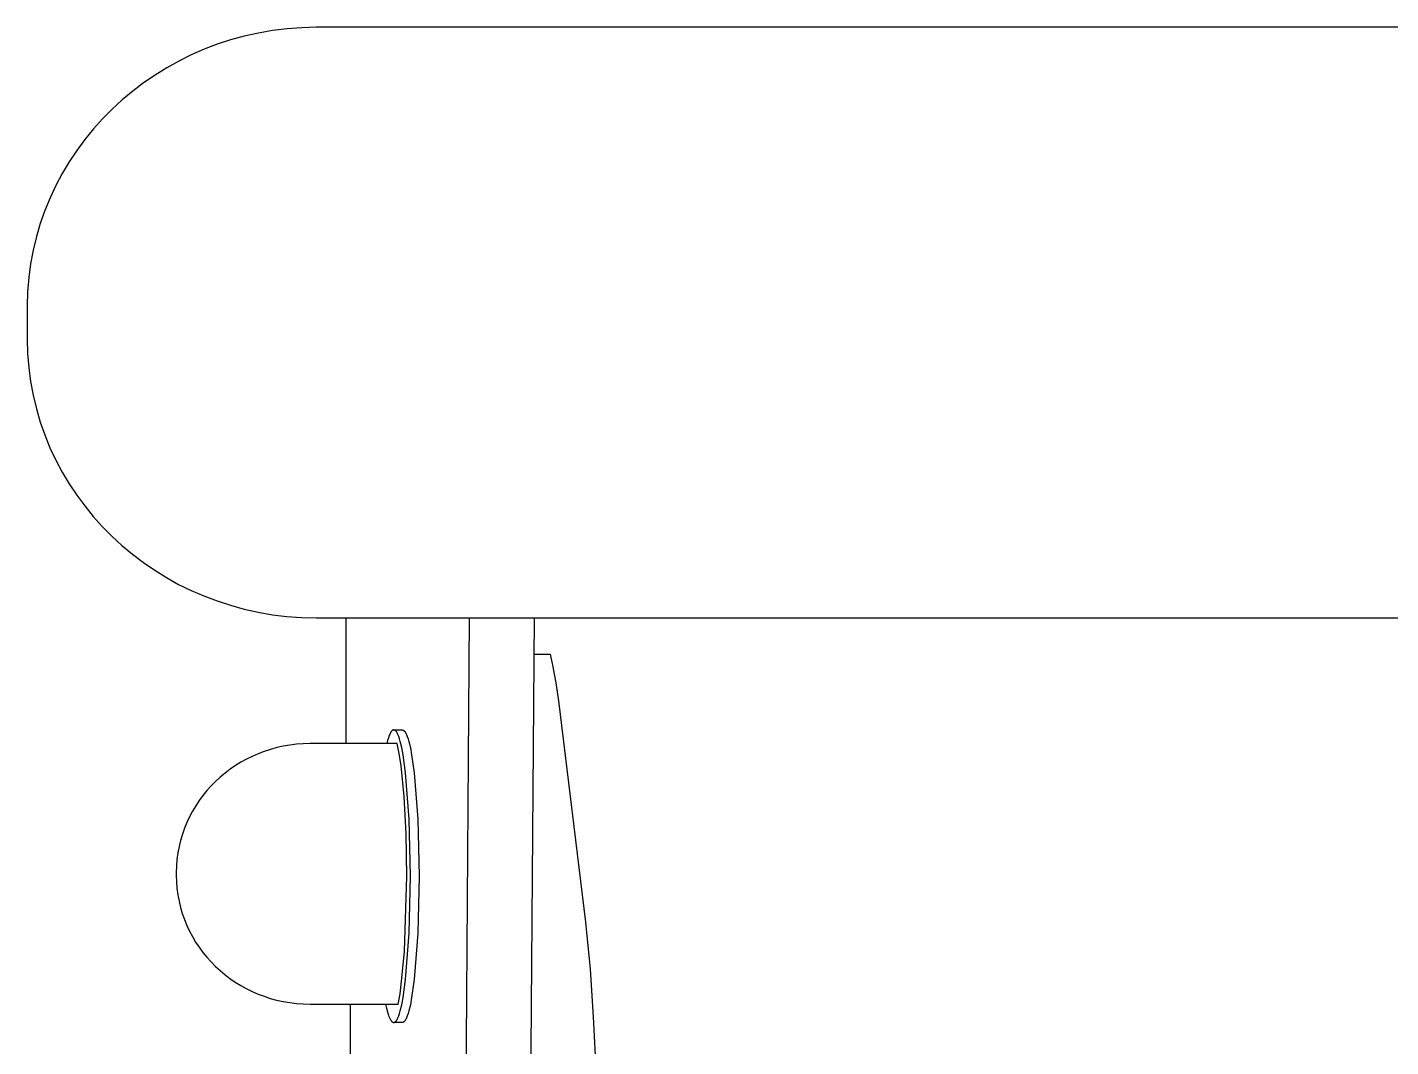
# Model space of a CAD drawing. Header units: millimetres. Extents: x -2168 to 1806, y -1792 to 1649.
# Drawn here: x -1175.8 to -1050.3, y 340.5 to 434.2 of the extents above; entities that cross this region are included whole.
import ezdxf

# ---------------------------------------------------------------- set-up
doc = ezdxf.new("R2010")
doc.units = ezdxf.units.MM
doc.layers.add('DIKOM_ОБЪЕКТ', color=7, linetype='Continuous')

msp = doc.modelspace()

# ---------------------------------------------------------------- linework, layer by layer
at = {"layer": 'DIKOM_ОБЪЕКТ'}
for points in [[(-977.58, 434.25, -64.43), (-1148.87, 434.25, -64.43), (-1149.14, 434.25, -64.43), (-1150.5, 434.21, -64.43), (-1151.85, 434.11, -64.43), (-1153.18, 433.95, -64.43), (-1154.49, 433.72, -64.43), (-1155.78, 433.44, -64.43), (-1157.04, 433.09, -64.43), (-1158.27, 432.69, -64.43), (-1159.48, 432.22, -64.43), (-1160.66, 431.71, -64.43), (-1161.81, 431.14, -64.43), (-1162.92, 430.52, -64.43), (-1164, 429.85, -64.43), (-1165.05, 429.14, -64.43), (-1166.05, 428.38, -64.43), (-1167.02, 427.57, -64.43), (-1167.94, 426.72, -64.43), (-1168.83, 425.83, -64.43), (-1169.66, 424.9, -64.43), (-1170.46, 423.93, -64.43), (-1171.2, 422.92, -64.43), (-1171.89, 421.88, -64.43), (-1172.53, 420.81, -64.43), (-1173.12, 419.7, -64.43), (-1173.66, 418.57, -64.43), (-1174.14, 417.4, -64.43), (-1174.56, 416.21, -64.43), (-1174.92, 415, -64.43), (-1175.21, 413.76, -64.43), (-1175.45, 412.5, -64.43), (-1175.62, 411.22, -64.43), (-1175.72, 409.92, -64.43), (-1175.76, 408.6, -64.43), (-1175.76, 405.57, -64.43), (-1175.72, 404.25, -64.43), (-1175.62, 402.95, -64.43), (-1175.45, 401.66, -64.43), (-1175.22, 400.4, -64.43), (-1174.92, 399.16, -64.43), (-1174.56, 397.94, -64.43), (-1174.14, 396.75, -64.43), (-1173.67, 395.58, -64.43), (-1173.13, 394.44, -64.43), (-1172.55, 393.34, -64.43), (-1171.91, 392.26, -64.43), (-1171.21, 391.22, -64.43), (-1170.47, 390.22, -64.43), (-1169.68, 389.25, -64.43), (-1168.85, 388.32, -64.43), (-1167.96, 387.43, -64.43), (-1167.04, 386.58, -64.43), (-1166.08, 385.77, -64.43), (-1165.07, 385.01, -64.43), (-1164.03, 384.3, -64.43), (-1162.95, 383.63, -64.43), (-1161.83, 383.01, -64.43), (-1160.68, 382.45, -64.43), (-1159.5, 381.94, -64.43), (-1158.29, 381.48, -64.43), (-1157.06, 381.08, -64.43), (-1155.79, 380.73, -64.43), (-1154.51, 380.45, -64.43), (-1153.19, 380.22, -64.43), (-1151.86, 380.06, -64.43), (-1150.51, 379.96, -64.43), (-1149.14, 379.93, -64.43), (-1148.87, 379.93, -64.43), (-977.58, 379.93, -64.43)], [(-1146.44, 379.93, -64.43), (-1146.44, 368.37, -64.43), (-1149.73, 368.37, -64.43), (-1150.36, 368.35, -64.43), (-1150.98, 368.31, -64.43), (-1151.6, 368.23, -64.43), (-1152.2, 368.13, -64.43), (-1152.8, 367.99, -64.43), (-1153.38, 367.83, -64.43), (-1153.95, 367.64, -64.43), (-1154.51, 367.43, -64.43), (-1155.06, 367.19, -64.43), (-1155.59, 366.93, -64.43), (-1156.1, 366.65, -64.43), (-1156.6, 366.34, -64.43), (-1157.09, 366.01, -64.43), (-1157.55, 365.65, -64.43), (-1158, 365.28, -64.43), (-1158.43, 364.89, -64.43), (-1158.83, 364.47, -64.43), (-1159.22, 364.04, -64.43), (-1159.59, 363.59, -64.43), (-1159.93, 363.13, -64.43), (-1160.25, 362.65, -64.43), (-1160.55, 362.15, -64.43), (-1160.82, 361.64, -64.43), (-1161.07, 361.11, -64.43), (-1161.29, 360.58, -64.43), (-1161.48, 360.03, -64.43), (-1161.65, 359.46, -64.43), (-1161.79, 358.89, -64.43), (-1161.9, 358.31, -64.43), (-1161.98, 357.71, -64.43), (-1162.02, 357.11, -64.43), (-1162.04, 356.5, -64.43), (-1162.04, 356.26, -64.43), (-1162.02, 355.65, -64.43), (-1161.98, 355.05, -64.43), (-1161.9, 354.46, -64.43), (-1161.79, 353.87, -64.43), (-1161.65, 353.3, -64.43), (-1161.49, 352.73, -64.43), (-1161.29, 352.18, -64.43), (-1161.07, 351.64, -64.43), (-1160.83, 351.12, -64.43), (-1160.56, 350.61, -64.43), (-1160.26, 350.11, -64.43), (-1159.94, 349.63, -64.43), (-1159.6, 349.16, -64.43), (-1159.23, 348.72, -64.43), (-1158.84, 348.28, -64.43), (-1158.44, 347.87, -64.43), (-1158.01, 347.48, -64.43), (-1157.56, 347.11, -64.43), (-1157.1, 346.76, -64.43), (-1156.61, 346.43, -64.43), (-1156.11, 346.12, -64.43), (-1155.6, 345.83, -64.43), (-1155.07, 345.57, -64.43), (-1154.52, 345.33, -64.43), (-1153.96, 345.12, -64.43), (-1153.39, 344.93, -64.43), (-1152.81, 344.77, -64.43), (-1152.21, 344.64, -64.43), (-1151.6, 344.54, -64.43), (-1150.99, 344.46, -64.43), (-1150.36, 344.42, -64.43), (-1149.73, 344.4, -64.43), (-1146.04, 344.4, -64.43), (-1145.98, 312.07, -64.43)], [(-1135.1, 379.93, -64.43), (-1135.91, 262.94, -64.43), (-1136.06, 258.11, -64.43), (-1136.45, 253.3, -64.43), (-1137.49, 243.44, -64.43), (-1139.93, 222.94, -64.43), (-1140.41, 221.17, -64.43)], [(-1129.11, 379.93, -64.43), (-1129.99, 264.76, -64.43)], [(-1129.13, 376.59, -64.43), (-1127.62, 376.59, -64.43), (-1127.41, 375.58, -64.43), (-1127.1, 373.94, -64.43), (-1126.86, 372.3, -64.43), (-1124.39, 351.95, -64.43), (-1123.94, 347.6, -64.43), (-1123.66, 343.24, -64.43), (-1123.32, 336.12, -64.43), (-1123.12, 327.38, -64.43), (-1123.12, 267.48, -64.43), (-1123.36, 257.83, -64.43), (-1124.15, 242.24, -64.43), (-1124.99, 221.35, -64.43), (-1124.99, -347.48, -64.43)], [(-1142.78, 344.4, -64.43), (-1142.69, 344.02, -64.43), (-1142.6, 343.68, -64.43), (-1142.51, 343.39, -64.43), (-1142.47, 343.27, -64.43), (-1142.42, 343.15, -64.43), (-1142.4, 343.1, -64.43), (-1142.37, 343.05, -64.43), (-1142.35, 343.01, -64.43), (-1142.32, 342.96, -64.43), (-1142.3, 342.92, -64.43), (-1142.28, 342.89, -64.43), (-1142.25, 342.86, -64.43), (-1142.23, 342.83, -64.43), (-1142.22, 342.81, -64.43), (-1142.2, 342.8, -64.43), (-1142.2, 342.79, -64.43), (-1142.19, 342.79, -64.43), (-1142.18, 342.78, -64.43), (-1142.15, 342.76, -64.43), (-1142.14, 342.75, -64.43), (-1142.13, 342.75, -64.43), (-1142.13, 342.75, -64.43), (-1142.13, 342.75, -64.43), (-1142.13, 342.75, -64.43), (-1142.13, 342.75, -64.43), (-1142.13, 342.75, -64.43), (-1142.13, 342.75, -64.43), (-1142.13, 342.74, -64.43), (-1142.13, 342.74, -64.43), (-1142.13, 342.74, -64.43), (-1142.13, 342.74, -64.43), (-1142.13, 342.74, -64.43), (-1142.13, 342.74, -64.43), (-1142.13, 342.74, -64.43), (-1142.13, 342.74, -64.43), (-1142.13, 342.74, -64.43), (-1142.13, 342.74, -64.43), (-1142.12, 342.74, -64.43), (-1142.11, 342.73, -64.43), (-1142.1, 342.73, -64.43), (-1142.09, 342.73, -64.43), (-1142.08, 342.72, -64.43), (-1142.07, 342.72, -64.43), (-1142.07, 342.72, -64.43), (-1142.06, 342.72, -64.43), (-1142.06, 342.72, -64.43), (-1142.06, 342.72, -64.43), (-1142.06, 342.72, -64.43), (-1142.06, 342.72, -64.43), (-1142.06, 342.72, -64.43), (-1142.06, 342.72, -64.43), (-1142.06, 342.72, -64.43), (-1142.06, 342.72, -64.43), (-1142.06, 342.72, -64.43), (-1142.06, 342.72, -64.43), (-1142.06, 342.72, -64.43), (-1142.06, 342.72, -64.43), (-1142.06, 342.72, -64.43), (-1142.06, 342.72, -64.43), (-1142.06, 342.72, -64.43), (-1142.06, 342.72, -64.43), (-1142.06, 342.72, -64.43), (-1142.06, 342.72, -64.43), (-1142.06, 342.72, -64.43), (-1142.06, 342.72, -64.43), (-1142.06, 342.72, -64.43), (-1142.06, 342.72, -64.43), (-1142.06, 342.72, -64.43), (-1142.06, 342.72, -64.43), (-1142.05, 342.72, -64.43), (-1142.05, 342.72, -64.43), (-1142.05, 342.72, -64.43), (-1142.05, 342.72, -64.43), (-1142.05, 342.72, -64.43), (-1142.05, 342.72, -64.43), (-1142.05, 342.71, -64.43), (-1142.05, 342.71, -64.43), (-1142.05, 342.71, -64.43), (-1142.04, 342.71, -64.43), (-1142.04, 342.71, -64.43), (-1142.04, 342.71, -64.43), (-1142.04, 342.71, -64.43), (-1142.04, 342.71, -64.43), (-1142.04, 342.71, -64.43), (-1142.04, 342.71, -64.43), (-1142.04, 342.71, -64.43), (-1142.04, 342.71, -64.43), (-1142.04, 342.71, -64.43), (-1142.04, 342.71, -64.43), (-1142.04, 342.71, -64.43), (-1142.04, 342.71, -64.43), (-1142.04, 342.71, -64.43), (-1142.04, 342.71, -64.43), (-1142.04, 342.71, -64.43), (-1142.04, 342.71, -64.43), (-1142.04, 342.71, -64.43), (-1142.04, 342.71, -64.43), (-1142.04, 342.71, -64.43), (-1142.04, 342.71, -64.43), (-1142.03, 342.71, -64.43), (-1142.03, 342.71, -64.43), (-1142.03, 342.71, -64.43), (-1142.03, 342.71, -64.43), (-1142.03, 342.71, -64.43), (-1142.03, 342.71, -64.43), (-1142.03, 342.71, -64.43), (-1142.03, 342.71, -64.43), (-1142.03, 342.71, -64.43), (-1142.03, 342.71, -64.43), (-1142.03, 342.71, -64.43), (-1142.03, 342.71, -64.43), (-1142.03, 342.71, -64.43), (-1142.03, 342.71, -64.43), (-1142.03, 342.71, -64.43), (-1142.03, 342.71, -64.43), (-1142.03, 342.71, -64.43), (-1142.03, 342.71, -64.43), (-1142.02, 342.71, -64.43), (-1142.02, 342.71, -64.43), (-1142.02, 342.71, -64.43), (-1142.02, 342.71, -64.43), (-1142.02, 342.71, -64.43), (-1142.02, 342.71, -64.43), (-1142.02, 342.71, -64.43), (-1142.02, 342.71, -64.43), (-1142.01, 342.71, -64.43), (-1142.01, 342.71, -64.43), (-1142.01, 342.71, -64.43), (-1142.01, 342.71, -64.43), (-1142.01, 342.71, -64.43), (-1142.01, 342.71, -64.43), (-1142.01, 342.72, -64.43), (-1142, 342.72, -64.43), (-1142, 342.72, -64.43), (-1142, 342.72, -64.43), (-1142, 342.72, -64.43), (-1142, 342.72, -64.43), (-1142, 342.72, -64.43), (-1142, 342.72, -64.43), (-1142, 342.72, -64.43), (-1141.99, 342.72, -64.43), (-1141.99, 342.72, -64.43), (-1141.99, 342.72, -64.43), (-1141.99, 342.72, -64.43), (-1141.99, 342.72, -64.43), (-1141.99, 342.72, -64.43), (-1141.99, 342.72, -64.43), (-1141.99, 342.72, -64.43), (-1141.98, 342.72, -64.43), (-1141.98, 342.72, -64.43), (-1141.98, 342.72, -64.43), (-1141.98, 342.72, -64.43), (-1141.98, 342.72, -64.43), (-1141.98, 342.72, -64.43), (-1141.97, 342.72, -64.43), (-1141.97, 342.72, -64.43), (-1141.97, 342.72, -64.43), (-1141.97, 342.72, -64.43), (-1141.97, 342.72, -64.43), (-1141.96, 342.73, -64.43), (-1141.95, 342.73, -64.43), (-1141.95, 342.73, -64.43), (-1141.94, 342.73, -64.43), (-1141.94, 342.73, -64.43), (-1141.94, 342.74, -64.43), (-1141.94, 342.74, -64.43), (-1141.94, 342.74, -64.43), (-1141.93, 342.74, -64.43), (-1141.92, 342.75, -64.43), (-1141.91, 342.75, -64.43), (-1141.9, 342.76, -64.43), (-1141.89, 342.77, -64.43), (-1141.88, 342.78, -64.43), (-1141.87, 342.78, -64.43), (-1141.87, 342.78, -64.43), (-1141.87, 342.79, -64.43), (-1141.87, 342.79, -64.43), (-1141.86, 342.79, -64.43), (-1141.86, 342.79, -64.43), (-1141.86, 342.79, -64.43), (-1141.86, 342.79, -64.43), (-1141.86, 342.79, -64.43), (-1141.86, 342.79, -64.43), (-1141.86, 342.8, -64.43), (-1141.86, 342.8, -64.43), (-1141.86, 342.8, -64.43), (-1141.85, 342.8, -64.43), (-1141.84, 342.81, -64.43), (-1141.84, 342.81, -64.43), (-1141.84, 342.81, -64.43), (-1141.84, 342.82, -64.43), (-1141.84, 342.82, -64.43), (-1141.83, 342.82, -64.43), (-1141.83, 342.82, -64.43), (-1141.83, 342.82, -64.43), (-1141.83, 342.82, -64.43), (-1141.81, 342.85, -64.43), (-1141.79, 342.87, -64.43), (-1141.77, 342.9, -64.43), (-1141.75, 342.92, -64.43), (-1141.72, 342.99, -64.43), (-1141.68, 343.06, -64.43), (-1141.64, 343.14, -64.43), (-1141.57, 343.32, -64.43), (-1141.5, 343.53, -64.43), (-1141.43, 343.77, -64.43), (-1141.29, 344.34, -64.43), (-1141.16, 345.01, -64.43), (-1140.94, 346.66, -64.43), (-1140.6, 350.93, -64.43), (-1140.48, 356.17, -64.43), (-1140.6, 361.4, -64.43), (-1140.94, 365.67, -64.43), (-1141.16, 367.32, -64.43), (-1141.29, 367.99, -64.43), (-1141.43, 368.56, -64.43), (-1141.5, 368.8, -64.43), (-1141.57, 369.01, -64.43), (-1141.64, 369.19, -64.43), (-1141.68, 369.27, -64.43), (-1141.72, 369.34, -64.43), (-1141.75, 369.41, -64.43), (-1141.77, 369.43, -64.43), (-1141.79, 369.46, -64.43), (-1141.81, 369.49, -64.43), (-1141.83, 369.51, -64.43), (-1141.84, 369.52, -64.43), (-1141.85, 369.52, -64.43), (-1141.85, 369.53, -64.43), (-1141.87, 369.55, -64.43), (-1141.89, 369.56, -64.43), (-1141.89, 369.56, -64.43), (-1141.89, 369.57, -64.43), (-1141.89, 369.57, -64.43), (-1141.89, 369.57, -64.43), (-1141.9, 369.57, -64.43), (-1141.9, 369.57, -64.43), (-1141.9, 369.57, -64.43), (-1141.9, 369.57, -64.43), (-1141.9, 369.57, -64.43), (-1141.9, 369.57, -64.43), (-1141.91, 369.58, -64.43), (-1141.91, 369.58, -64.43), (-1141.91, 369.58, -64.43), (-1141.92, 369.58, -64.43), (-1141.92, 369.58, -64.43), (-1141.92, 369.59, -64.43), (-1141.92, 369.59, -64.43), (-1141.92, 369.59, -64.43), (-1141.93, 369.59, -64.43), (-1141.93, 369.59, -64.43), (-1141.93, 369.59, -64.43), (-1141.93, 369.59, -64.43), (-1141.93, 369.59, -64.43), (-1141.93, 369.59, -64.43), (-1141.93, 369.59, -64.43), (-1141.93, 369.59, -64.43), (-1141.94, 369.59, -64.43), (-1141.94, 369.59, -64.43), (-1141.94, 369.59, -64.43), (-1141.94, 369.59, -64.43), (-1141.94, 369.6, -64.43), (-1141.94, 369.6, -64.43), (-1141.94, 369.6, -64.43), (-1141.94, 369.6, -64.43), (-1141.95, 369.6, -64.43), (-1141.95, 369.6, -64.43), (-1141.95, 369.6, -64.43), (-1141.95, 369.6, -64.43), (-1141.95, 369.6, -64.43), (-1141.95, 369.6, -64.43), (-1141.95, 369.6, -64.43), (-1141.96, 369.6, -64.43), (-1141.96, 369.61, -64.43), (-1141.96, 369.61, -64.43), (-1141.97, 369.61, -64.43), (-1141.97, 369.61, -64.43), (-1141.97, 369.61, -64.43), (-1141.97, 369.61, -64.43), (-1141.97, 369.61, -64.43), (-1141.97, 369.61, -64.43), (-1141.97, 369.61, -64.43), (-1141.97, 369.61, -64.43), (-1141.98, 369.61, -64.43), (-1141.98, 369.61, -64.43), (-1141.98, 369.61, -64.43), (-1141.99, 369.61, -64.43), (-1141.99, 369.61, -64.43), (-1141.99, 369.61, -64.43), (-1141.99, 369.61, -64.43), (-1141.99, 369.61, -64.43), (-1142, 369.61, -64.43), (-1142.01, 369.62, -64.43), (-1142.02, 369.62, -64.43), (-1142.03, 369.62, -64.43), (-1142.04, 369.62, -64.43), (-1142.04, 369.62, -64.43), (-1142.04, 369.62, -64.43), (-1142.04, 369.62, -64.43), (-1142.04, 369.62, -64.43), (-1142.04, 369.62, -64.43), (-1142.04, 369.62, -64.43), (-1142.04, 369.62, -64.43), (-1142.05, 369.62, -64.43), (-1142.05, 369.62, -64.43), (-1142.05, 369.62, -64.43), (-1142.05, 369.62, -64.43), (-1142.05, 369.62, -64.43), (-1142.05, 369.62, -64.43), (-1142.05, 369.62, -64.43), (-1142.05, 369.62, -64.43), (-1142.05, 369.62, -64.43), (-1142.05, 369.62, -64.43), (-1142.05, 369.62, -64.43), (-1142.06, 369.61, -64.43), (-1142.06, 369.61, -64.43), (-1142.06, 369.61, -64.43), (-1142.06, 369.61, -64.43), (-1142.06, 369.61, -64.43), (-1142.06, 369.61, -64.43), (-1142.06, 369.61, -64.43), (-1142.06, 369.61, -64.43), (-1142.06, 369.61, -64.43), (-1142.06, 369.61, -64.43), (-1142.06, 369.61, -64.43), (-1142.06, 369.61, -64.43), (-1142.06, 369.61, -64.43), (-1142.06, 369.61, -64.43), (-1142.06, 369.61, -64.43), (-1142.07, 369.61, -64.43), (-1142.07, 369.61, -64.43), (-1142.07, 369.61, -64.43), (-1142.07, 369.61, -64.43), (-1142.07, 369.61, -64.43), (-1142.07, 369.61, -64.43), (-1142.07, 369.61, -64.43), (-1142.07, 369.61, -64.43), (-1142.07, 369.61, -64.43), (-1142.07, 369.61, -64.43), (-1142.07, 369.61, -64.43), (-1142.07, 369.61, -64.43), (-1142.07, 369.61, -64.43), (-1142.07, 369.61, -64.43), (-1142.07, 369.61, -64.43), (-1142.07, 369.61, -64.43), (-1142.07, 369.61, -64.43), (-1142.07, 369.61, -64.43), (-1142.08, 369.61, -64.43), (-1142.08, 369.61, -64.43), (-1142.08, 369.61, -64.43), (-1142.08, 369.61, -64.43), (-1142.08, 369.61, -64.43), (-1142.08, 369.61, -64.43), (-1142.08, 369.61, -64.43), (-1142.08, 369.61, -64.43), (-1142.08, 369.61, -64.43), (-1142.08, 369.61, -64.43), (-1142.08, 369.61, -64.43), (-1142.09, 369.61, -64.43), (-1142.09, 369.61, -64.43), (-1142.09, 369.61, -64.43), (-1142.09, 369.61, -64.43), (-1142.09, 369.61, -64.43), (-1142.09, 369.61, -64.43), (-1142.09, 369.61, -64.43), (-1142.09, 369.61, -64.43), (-1142.09, 369.61, -64.43), (-1142.09, 369.61, -64.43), (-1142.09, 369.61, -64.43), (-1142.09, 369.61, -64.43), (-1142.09, 369.61, -64.43), (-1142.09, 369.61, -64.43), (-1142.09, 369.61, -64.43), (-1142.09, 369.61, -64.43), (-1142.09, 369.61, -64.43), (-1142.09, 369.61, -64.43), (-1142.09, 369.61, -64.43), (-1142.09, 369.61, -64.43), (-1142.09, 369.6, -64.43), (-1142.09, 369.6, -64.43), (-1142.09, 369.6, -64.43), (-1142.09, 369.6, -64.43), (-1142.09, 369.6, -64.43), (-1142.09, 369.6, -64.43), (-1142.09, 369.6, -64.43), (-1142.09, 369.6, -64.43), (-1142.09, 369.6, -64.43), (-1142.09, 369.6, -64.43), (-1142.09, 369.6, -64.43), (-1142.1, 369.6, -64.43), (-1142.1, 369.6, -64.43), (-1142.1, 369.6, -64.43), (-1142.1, 369.6, -64.43), (-1142.1, 369.6, -64.43), (-1142.1, 369.6, -64.43), (-1142.1, 369.6, -64.43), (-1142.1, 369.6, -64.43), (-1142.1, 369.6, -64.43), (-1142.1, 369.6, -64.43), (-1142.1, 369.6, -64.43), (-1142.1, 369.6, -64.43), (-1142.1, 369.6, -64.43), (-1142.1, 369.6, -64.43), (-1142.1, 369.6, -64.43), (-1142.1, 369.6, -64.43), (-1142.1, 369.6, -64.43), (-1142.1, 369.6, -64.43), (-1142.1, 369.6, -64.43), (-1142.1, 369.6, -64.43), (-1142.1, 369.6, -64.43), (-1142.1, 369.6, -64.43), (-1142.1, 369.6, -64.43), (-1142.1, 369.6, -64.43), (-1142.1, 369.6, -64.43), (-1142.1, 369.6, -64.43), (-1142.1, 369.6, -64.43), (-1142.1, 369.6, -64.43), (-1142.1, 369.6, -64.43), (-1142.11, 369.6, -64.43), (-1142.11, 369.6, -64.43), (-1142.11, 369.6, -64.43), (-1142.11, 369.6, -64.43), (-1142.11, 369.6, -64.43), (-1142.11, 369.6, -64.43), (-1142.11, 369.6, -64.43), (-1142.11, 369.6, -64.43), (-1142.11, 369.6, -64.43), (-1142.11, 369.6, -64.43), (-1142.11, 369.6, -64.43), (-1142.11, 369.6, -64.43), (-1142.11, 369.6, -64.43), (-1142.11, 369.6, -64.43), (-1142.11, 369.59, -64.43), (-1142.12, 369.59, -64.43), (-1142.12, 369.59, -64.43), (-1142.12, 369.59, -64.43), (-1142.12, 369.59, -64.43), (-1142.12, 369.59, -64.43), (-1142.12, 369.59, -64.43), (-1142.12, 369.59, -64.43), (-1142.12, 369.59, -64.43), (-1142.12, 369.59, -64.43), (-1142.12, 369.59, -64.43), (-1142.12, 369.59, -64.43), (-1142.12, 369.59, -64.43), (-1142.12, 369.59, -64.43), (-1142.12, 369.59, -64.43), (-1142.12, 369.59, -64.43), (-1142.12, 369.59, -64.43), (-1142.12, 369.59, -64.43), (-1142.12, 369.59, -64.43), (-1142.12, 369.59, -64.43), (-1142.12, 369.59, -64.43), (-1142.12, 369.59, -64.43), (-1142.12, 369.59, -64.43), (-1142.12, 369.59, -64.43), (-1142.12, 369.59, -64.43), (-1142.12, 369.59, -64.43), (-1142.12, 369.59, -64.43), (-1142.12, 369.59, -64.43), (-1142.12, 369.59, -64.43), (-1142.12, 369.59, -64.43), (-1142.12, 369.59, -64.43), (-1142.12, 369.59, -64.43), (-1142.13, 369.59, -64.43), (-1142.13, 369.59, -64.43), (-1142.13, 369.59, -64.43), (-1142.13, 369.59, -64.43), (-1142.13, 369.59, -64.43), (-1142.13, 369.59, -64.43), (-1142.13, 369.59, -64.43), (-1142.13, 369.59, -64.43), (-1142.13, 369.59, -64.43), (-1142.13, 369.59, -64.43), (-1142.13, 369.59, -64.43), (-1142.13, 369.59, -64.43), (-1142.13, 369.59, -64.43), (-1142.13, 369.59, -64.43), (-1142.13, 369.59, -64.43), (-1142.13, 369.59, -64.43), (-1142.13, 369.59, -64.43), (-1142.13, 369.59, -64.43), (-1142.13, 369.59, -64.43), (-1142.13, 369.59, -64.43), (-1142.13, 369.59, -64.43), (-1142.13, 369.59, -64.43), (-1142.13, 369.58, -64.43), (-1142.13, 369.58, -64.43), (-1142.13, 369.58, -64.43), (-1142.13, 369.58, -64.43), (-1142.13, 369.58, -64.43), (-1142.13, 369.58, -64.43), (-1142.14, 369.58, -64.43), (-1142.14, 369.58, -64.43), (-1142.14, 369.58, -64.43), (-1142.14, 369.58, -64.43), (-1142.14, 369.58, -64.43), (-1142.14, 369.58, -64.43), (-1142.14, 369.58, -64.43), (-1142.14, 369.58, -64.43), (-1142.14, 369.58, -64.43), (-1142.14, 369.58, -64.43), (-1142.14, 369.58, -64.43), (-1142.14, 369.58, -64.43), (-1142.14, 369.58, -64.43), (-1142.14, 369.58, -64.43), (-1142.14, 369.58, -64.43), (-1142.14, 369.58, -64.43), (-1142.14, 369.58, -64.43), (-1142.14, 369.58, -64.43), (-1142.14, 369.58, -64.43), (-1142.14, 369.58, -64.43), (-1142.14, 369.58, -64.43), (-1142.14, 369.58, -64.43), (-1142.14, 369.58, -64.43), (-1142.14, 369.58, -64.43), (-1142.14, 369.58, -64.43), (-1142.14, 369.58, -64.43), (-1142.14, 369.58, -64.43), (-1142.14, 369.58, -64.43), (-1142.14, 369.58, -64.43), (-1142.14, 369.58, -64.43), (-1142.14, 369.58, -64.43), (-1142.14, 369.58, -64.43), (-1142.15, 369.58, -64.43), (-1142.15, 369.58, -64.43), (-1142.15, 369.58, -64.43), (-1142.15, 369.58, -64.43), (-1142.15, 369.58, -64.43), (-1142.15, 369.58, -64.43), (-1142.15, 369.58, -64.43), (-1142.15, 369.58, -64.43), (-1142.15, 369.57, -64.43), (-1142.15, 369.57, -64.43), (-1142.15, 369.57, -64.43), (-1142.15, 369.57, -64.43), (-1142.15, 369.57, -64.43), (-1142.15, 369.57, -64.43), (-1142.15, 369.57, -64.43), (-1142.15, 369.57, -64.43), (-1142.15, 369.57, -64.43), (-1142.15, 369.57, -64.43), (-1142.15, 369.57, -64.43), (-1142.15, 369.57, -64.43), (-1142.15, 369.57, -64.43), (-1142.15, 369.57, -64.43), (-1142.15, 369.57, -64.43), (-1142.15, 369.57, -64.43), (-1142.15, 369.57, -64.43), (-1142.15, 369.57, -64.43), (-1142.15, 369.57, -64.43), (-1142.15, 369.57, -64.43), (-1142.15, 369.57, -64.43), (-1142.15, 369.57, -64.43), (-1142.16, 369.57, -64.43), (-1142.16, 369.57, -64.43), (-1142.16, 369.57, -64.43), (-1142.16, 369.57, -64.43), (-1142.16, 369.57, -64.43), (-1142.16, 369.57, -64.43), (-1142.16, 369.57, -64.43), (-1142.16, 369.57, -64.43), (-1142.16, 369.57, -64.43), (-1142.16, 369.56, -64.43), (-1142.16, 369.56, -64.43), (-1142.16, 369.56, -64.43), (-1142.16, 369.56, -64.43), (-1142.16, 369.56, -64.43), (-1142.17, 369.56, -64.43), (-1142.17, 369.56, -64.43), (-1142.17, 369.56, -64.43), (-1142.17, 369.56, -64.43), (-1142.17, 369.56, -64.43), (-1142.17, 369.56, -64.43), (-1142.17, 369.56, -64.43), (-1142.17, 369.56, -64.43), (-1142.17, 369.56, -64.43), (-1142.17, 369.56, -64.43), (-1142.17, 369.56, -64.43), (-1142.17, 369.56, -64.43), (-1142.17, 369.56, -64.43), (-1142.17, 369.56, -64.43), (-1142.17, 369.56, -64.43), (-1142.17, 369.56, -64.43), (-1142.17, 369.56, -64.43), (-1142.17, 369.56, -64.43), (-1142.17, 369.56, -64.43), (-1142.17, 369.56, -64.43), (-1142.17, 369.56, -64.43), (-1142.17, 369.56, -64.43), (-1142.17, 369.56, -64.43), (-1142.17, 369.56, -64.43), (-1142.17, 369.56, -64.43), (-1142.17, 369.56, -64.43), (-1142.17, 369.56, -64.43), (-1142.17, 369.56, -64.43), (-1142.17, 369.56, -64.43), (-1142.17, 369.56, -64.43), (-1142.18, 369.56, -64.43), (-1142.18, 369.56, -64.43), (-1142.18, 369.55, -64.43), (-1142.18, 369.55, -64.43), (-1142.18, 369.55, -64.43), (-1142.18, 369.55, -64.43), (-1142.18, 369.55, -64.43), (-1142.18, 369.55, -64.43), (-1142.18, 369.55, -64.43), (-1142.18, 369.55, -64.43), (-1142.18, 369.55, -64.43), (-1142.18, 369.55, -64.43), (-1142.18, 369.55, -64.43), (-1142.18, 369.55, -64.43), (-1142.18, 369.55, -64.43), (-1142.18, 369.55, -64.43), (-1142.18, 369.55, -64.43), (-1142.18, 369.55, -64.43), (-1142.18, 369.55, -64.43), (-1142.18, 369.55, -64.43), (-1142.18, 369.55, -64.43), (-1142.18, 369.55, -64.43), (-1142.18, 369.55, -64.43), (-1142.18, 369.55, -64.43), (-1142.18, 369.55, -64.43), (-1142.18, 369.55, -64.43), (-1142.18, 369.55, -64.43), (-1142.18, 369.55, -64.43), (-1142.18, 369.55, -64.43), (-1142.18, 369.55, -64.43), (-1142.19, 369.55, -64.43), (-1142.19, 369.55, -64.43), (-1142.19, 369.55, -64.43), (-1142.19, 369.55, -64.43), (-1142.19, 369.55, -64.43), (-1142.19, 369.54, -64.43), (-1142.19, 369.54, -64.43), (-1142.19, 369.54, -64.43), (-1142.19, 369.54, -64.43), (-1142.19, 369.54, -64.43), (-1142.19, 369.54, -64.43), (-1142.19, 369.54, -64.43), (-1142.19, 369.54, -64.43), (-1142.19, 369.54, -64.43), (-1142.19, 369.54, -64.43), (-1142.19, 369.54, -64.43), (-1142.19, 369.54, -64.43), (-1142.19, 369.54, -64.43), (-1142.19, 369.54, -64.43), (-1142.19, 369.54, -64.43), (-1142.19, 369.54, -64.43), (-1142.19, 369.54, -64.43), (-1142.19, 369.54, -64.43), (-1142.19, 369.54, -64.43), (-1142.19, 369.54, -64.43), (-1142.19, 369.54, -64.43), (-1142.19, 369.54, -64.43), (-1142.19, 369.54, -64.43), (-1142.19, 369.54, -64.43), (-1142.19, 369.54, -64.43), (-1142.2, 369.54, -64.43), (-1142.2, 369.54, -64.43), (-1142.2, 369.54, -64.43), (-1142.2, 369.54, -64.43), (-1142.2, 369.54, -64.43), (-1142.2, 369.54, -64.43), (-1142.2, 369.54, -64.43), (-1142.2, 369.53, -64.43), (-1142.2, 369.53, -64.43), (-1142.2, 369.53, -64.43), (-1142.2, 369.53, -64.43), (-1142.2, 369.53, -64.43), (-1142.22, 369.51, -64.43), (-1142.24, 369.49, -64.43), (-1142.26, 369.46, -64.43), (-1142.28, 369.43, -64.43), (-1142.3, 369.4, -64.43), (-1142.32, 369.37, -64.43), (-1142.34, 369.33, -64.43), (-1142.36, 369.29, -64.43), (-1142.4, 369.21, -64.43), (-1142.44, 369.11, -64.43), (-1142.52, 368.9, -64.43), (-1142.6, 368.65, -64.43), (-1142.67, 368.37, -64.43)], [(-1142.03, 369.62, -64.43), (-1141.24, 369.62, -64.43), (-1141.24, 369.62, -64.43), (-1141.23, 369.62, -64.43), (-1141.23, 369.62, -64.43), (-1141.23, 369.62, -64.43), (-1141.23, 369.62, -64.43), (-1141.22, 369.62, -64.43), (-1141.21, 369.61, -64.43), (-1141.21, 369.61, -64.43), (-1141.21, 369.61, -64.43), (-1141.21, 369.61, -64.43), (-1141.21, 369.61, -64.43), (-1141.2, 369.61, -64.43), (-1141.2, 369.61, -64.43), (-1141.2, 369.61, -64.43), (-1141.2, 369.61, -64.43), (-1141.2, 369.61, -64.43), (-1141.2, 369.61, -64.43), (-1141.2, 369.61, -64.43), (-1141.2, 369.61, -64.43), (-1141.19, 369.61, -64.43), (-1141.19, 369.61, -64.43), (-1141.19, 369.61, -64.43), (-1141.19, 369.61, -64.43), (-1141.19, 369.61, -64.43), (-1141.18, 369.61, -64.43), (-1141.18, 369.61, -64.43), (-1141.18, 369.61, -64.43), (-1141.18, 369.61, -64.43), (-1141.18, 369.6, -64.43), (-1141.17, 369.6, -64.43), (-1141.17, 369.6, -64.43), (-1141.17, 369.6, -64.43), (-1141.17, 369.6, -64.43), (-1141.17, 369.6, -64.43), (-1141.17, 369.6, -64.43), (-1141.17, 369.6, -64.43), (-1141.17, 369.6, -64.43), (-1141.16, 369.6, -64.43), (-1141.16, 369.6, -64.43), (-1141.16, 369.6, -64.43), (-1141.16, 369.6, -64.43), (-1141.16, 369.6, -64.43), (-1141.15, 369.6, -64.43), (-1141.15, 369.6, -64.43), (-1141.15, 369.59, -64.43), (-1141.15, 369.59, -64.43), (-1141.15, 369.59, -64.43), (-1141.15, 369.59, -64.43), (-1141.15, 369.59, -64.43), (-1141.15, 369.59, -64.43), (-1141.14, 369.59, -64.43), (-1141.14, 369.59, -64.43), (-1141.14, 369.59, -64.43), (-1141.14, 369.59, -64.43), (-1141.14, 369.59, -64.43), (-1141.14, 369.59, -64.43), (-1141.14, 369.59, -64.43), (-1141.14, 369.59, -64.43), (-1141.13, 369.59, -64.43), (-1141.13, 369.58, -64.43), (-1141.13, 369.58, -64.43), (-1141.13, 369.58, -64.43), (-1141.12, 369.58, -64.43), (-1141.12, 369.58, -64.43), (-1141.12, 369.57, -64.43), (-1141.12, 369.57, -64.43), (-1141.12, 369.57, -64.43), (-1141.11, 369.57, -64.43), (-1141.1, 369.56, -64.43), (-1141.1, 369.56, -64.43), (-1141.1, 369.56, -64.43), (-1141.1, 369.56, -64.43), (-1141.1, 369.56, -64.43), (-1141.1, 369.56, -64.43), (-1141.09, 369.56, -64.43), (-1141.09, 369.56, -64.43), (-1141.09, 369.56, -64.43), (-1141.09, 369.55, -64.43), (-1141.09, 369.55, -64.43), (-1141.09, 369.55, -64.43), (-1141.09, 369.55, -64.43), (-1141.09, 369.55, -64.43), (-1141.09, 369.55, -64.43), (-1141.08, 369.55, -64.43), (-1141.08, 369.55, -64.43), (-1141.06, 369.53, -64.43), (-1141.06, 369.53, -64.43), (-1141.06, 369.53, -64.43), (-1141.06, 369.52, -64.43), (-1141.06, 369.52, -64.43), (-1141.06, 369.52, -64.43), (-1141.06, 369.52, -64.43), (-1141.05, 369.52, -64.43), (-1141.05, 369.52, -64.43), (-1141.04, 369.51, -64.43), (-1141.02, 369.49, -64.43), (-1141.01, 369.46, -64.43), (-1140.99, 369.43, -64.43), (-1140.97, 369.41, -64.43), (-1140.95, 369.38, -64.43), (-1140.93, 369.34, -64.43), (-1140.89, 369.27, -64.43), (-1140.85, 369.19, -64.43), (-1140.78, 369.01, -64.43), (-1140.71, 368.8, -64.43), (-1140.64, 368.56, -64.43), (-1140.5, 367.99, -64.43), (-1140.38, 367.32, -64.43), (-1140.15, 365.67, -64.43), (-1139.82, 361.4, -64.43), (-1139.7, 356.17, -64.43), (-1139.82, 350.93, -64.43), (-1140.15, 346.66, -64.43), (-1140.38, 345.01, -64.43), (-1140.5, 344.34, -64.43), (-1140.64, 343.77, -64.43), (-1140.71, 343.53, -64.43), (-1140.78, 343.32, -64.43), (-1140.85, 343.14, -64.43), (-1140.89, 343.06, -64.43), (-1140.93, 342.99, -64.43), (-1140.97, 342.92, -64.43), (-1140.99, 342.9, -64.43), (-1141, 342.87, -64.43), (-1141.02, 342.85, -64.43), (-1141.04, 342.82, -64.43), (-1141.06, 342.8, -64.43), (-1141.07, 342.79, -64.43), (-1141.08, 342.78, -64.43), (-1141.1, 342.77, -64.43), (-1141.11, 342.76, -64.43), (-1141.12, 342.75, -64.43), (-1141.13, 342.75, -64.43), (-1141.14, 342.74, -64.43), (-1141.15, 342.74, -64.43), (-1141.16, 342.73, -64.43), (-1141.17, 342.73, -64.43), (-1141.18, 342.72, -64.43), (-1141.18, 342.72, -64.43), (-1141.18, 342.72, -64.43), (-1141.18, 342.72, -64.43), (-1141.18, 342.72, -64.43), (-1141.19, 342.72, -64.43), (-1141.2, 342.72, -64.43), (-1141.2, 342.72, -64.43), (-1141.2, 342.72, -64.43), (-1141.21, 342.72, -64.43), (-1141.21, 342.72, -64.43), (-1141.22, 342.71, -64.43), (-1141.22, 342.71, -64.43), (-1141.23, 342.71, -64.43), (-1141.23, 342.71, -64.43), (-1141.23, 342.71, -64.43), (-1141.23, 342.71, -64.43), (-1141.23, 342.71, -64.43), (-1141.23, 342.71, -64.43), (-1141.23, 342.71, -64.43), (-1141.23, 342.71, -64.43), (-1141.24, 342.71, -64.43), (-1142.03, 342.71, -64.43)], [(-1146.04, 344.4, -64.43), (-1141.62, 344.4, -64.43), (-1141.45, 345.36, -64.43), (-1141.3, 346.5, -64.43), (-1141.05, 349.25, -64.43), (-1140.82, 356.17, -64.43), (-1140.89, 360.05, -64.43), (-1141.07, 363.49, -64.43), (-1141.36, 366.32, -64.43), (-1141.53, 367.45, -64.43), (-1141.72, 368.37, -64.43), (-1146.44, 368.37, -64.43)]]:
    msp.add_polyline3d(points, dxfattribs=at)

doc.saveas('drawing.dxf')
